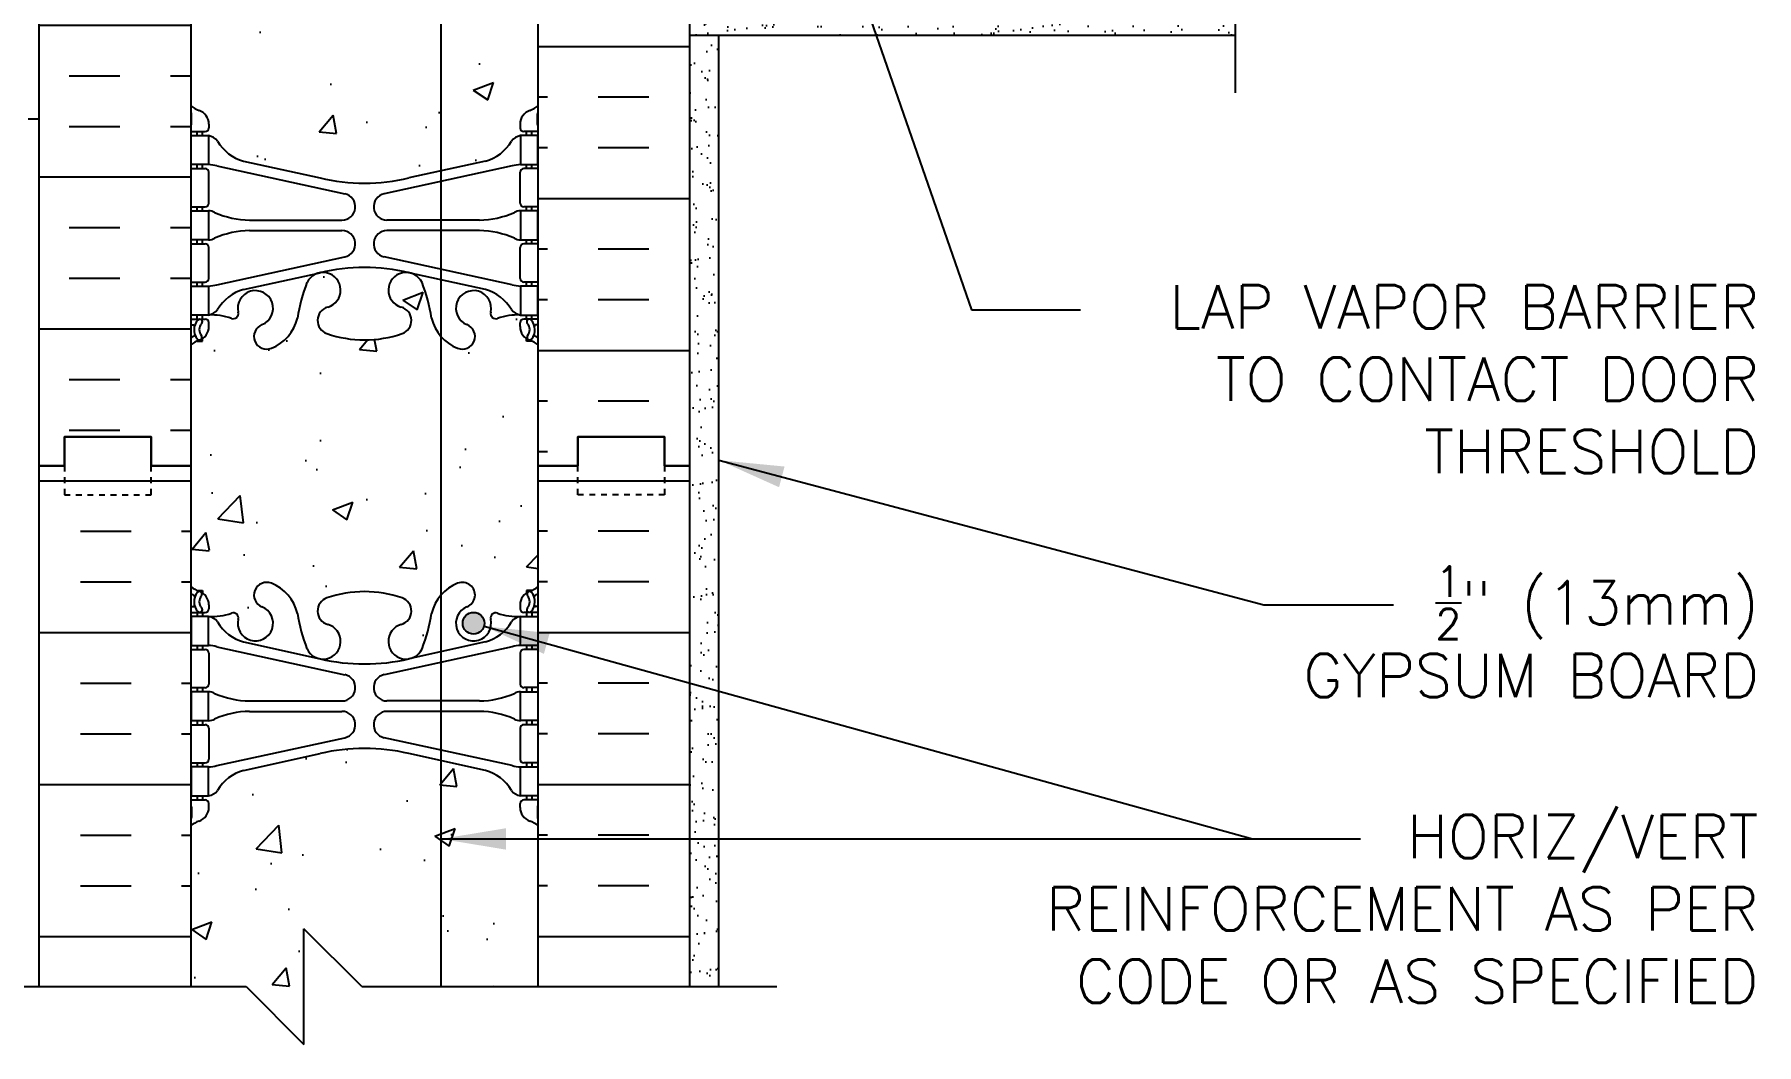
# Model space of a CAD drawing. Header units: inches. Extents: x 423 to 474.7, y 644.2 to 711.3.
# Drawn here: x 444.94 to 474.7, y 644.23 to 661.68 of the extents above; entities that cross this region are included whole.
import ezdxf

# ---------------------------------------------------------------- set-up
doc = ezdxf.new("R2010")
doc.units = ezdxf.units.IN
doc.header["$LTSCALE"] = 0.5
doc.header["$MEASUREMENT"] = 0
doc.linetypes.add('DASHED2', pattern=[0.375, 0.25, -0.125])
for name, color, linetype in [('HATCH', 12, 'Continuous'), ('line25', 2, 'Continuous'), ('LINE3', 3, 'Continuous'), ('LINE50', 5, 'Continuous'), ('LINE9', 9, 'Continuous'), ('TEXT', 4, 'Continuous'), ('Web_Edge', 9, 'Continuous')]:
    doc.layers.add(name, color=color, linetype=linetype)
doc.styles.add('DIM', font='romans.shx', dxfattribs={"width": 0.7})
doc.styles.add('ROMANS', font='romans.shx', dxfattribs={"height": 1.125})
doc.dimstyles.new('ext_12', dxfattribs={"dimscale": 12, "dimtxt": 0.09375, "dimasz": 0.09375, "dimexe": 0.09375, "dimexo": 0.0625, "dimgap": 0.0625, "dimtad": 1, "dimdec": 1, "dimzin": 3, "dimdsep": 46, "dimlunit": 4, "dimtxsty": 'DIM', "dimcen": 0.09, "dimdle": 0.09375, "dimclrt": 4, "dimadec": 0, "dimazin": 0, "dimtfac": 1, "dimtdec": 1, "dimtmove": 2, "dimatfit": 3, "dimfxl": 1, "dimfrac": 2, "dimtolj": 1, "dimtzin": 0, "dimarcsym": 0})

msp = doc.modelspace()

# ---------------------------------------------------------------- hatches: boundary and pattern name
at = {"layer": 'HATCH'}
h = msp.add_hatch(dxfattribs=at)
h.set_pattern_fill('AR-CONC', color=256, scale=0.5)
h.set_pattern_definition([(50, (0, 0), (3.586301, -0.313761), [0.375, -4.125]), (355, (0, 0), (-0.693757, 3.76096), [0.3, -3.3]), (100.45144, (0.299, -0.026), (2.892544, 3.4472), [0.318701, -3.50571]), (46.1842, (0, 1), (5.336207, -0.827596), [0.5625, -6.1875]), (96.63564, (0.4447, 0.931), (4.67331, 4.870593), [0.47805, -5.25857]), (351.1842, (0, 1), (4.67331, 4.870593), [0.45, -4.95]), (21, (0.5, 0.75), (2.984535, -2.013094), [0.375, -4.125]), (326, (0.5, 0.75), (1.216577, 3.62575), [0.3, -3.3]), (71.45144, (0.7487, 0.5822), (4.201112, 1.612656), [0.318701, -3.50571]), (37.5, (0, 0), (0.0607993, 1.6644693), [0, -3.26, 0, -3.35, 0, -3.3125]), (7.5, (0, 0), (1.3153477, 1.9720586), [0, -1.91, 0, -3.185, 0, -1.2625]), (327.5, (-1.115, 0), (2.6691122, -0.1127744), [0, -1.25, 0, -3.9, 0, -5.175]), (317.5, (-1.615, 0), (2.915931, 0.500525), [0, -1.625, 0, -2.59, 0, -3.675])])
h.paths.add_polyline_path([(452.735, 648.965), (451.413, 649.255, 0.057795), (450.645, 649.344, 0.057795), (449.877, 649.255), (448.555, 648.965, 0.196323), (448.106, 648.619, -0.188973), (447.95, 648.524), (447.845, 648.524), (447.845, 648.454), (447.893, 648.454, -0.414214), (447.955, 648.391), (447.955, 648.324, -0.317837), (447.788, 648.088, 0.082415), (447.645, 648.009), (447.645, 645.228), (448.598, 645.228), (449.598, 644.228), (449.598, 646.228), (450.598, 645.228), (453.645, 645.228), (453.645, 648.009, 0.082415), (453.502, 648.088, -0.317837), (453.335, 648.324), (453.335, 648.391, -0.414214), (453.398, 648.454), (453.445, 648.454), (453.445, 648.524), (453.34, 648.524, -0.188973), (453.184, 648.619, 0.196323)])
h.paths.add_polyline_path([(453.645, 654.228), (453.645, 656.317, 0.064398), (453.535, 656.383), (453.445, 656.383), (453.445, 656.424, -0.249069), (453.335, 656.631), (453.335, 656.699, -0.414214), (453.398, 656.761), (453.445, 656.761), (453.445, 656.831), (453.34, 656.831, 0.10046), (452.946, 656.774, -0.601435), (452.827, 656.879, 2.182095), (452.417, 656.666, -1), (452.253, 656.258, -0.24438), (451.805, 656.778, 0.053157), (451.639, 657.392, 1.553132), (451.281, 656.968, -0.735593), (451.294, 656.51, -0.082755), (450.645, 656.402, -0.082755), (449.996, 656.51, -0.735593), (450.009, 656.968, 1.553132), (449.651, 657.392, 0.053157), (449.485, 656.778, -0.24438), (449.037, 656.258, -1), (448.873, 656.666, 2.182095), (448.463, 656.879, -0.601435), (448.344, 656.774, 0.10046), (447.95, 656.831), (447.845, 656.831), (447.845, 656.761), (447.893, 656.761, -0.414214), (447.955, 656.699), (447.955, 656.631, -0.249069), (447.845, 656.424), (447.845, 656.383), (447.755, 656.383, 0.064398), (447.645, 656.317), (447.645, 652.139, 0.064398), (447.755, 652.073), (447.845, 652.073), (447.845, 652.031, -0.249069), (447.955, 651.824), (447.955, 651.756, -0.414214), (447.893, 651.694), (447.845, 651.694), (447.845, 651.624), (447.95, 651.624, 0.10046), (448.344, 651.681, -0.601435), (448.463, 651.576, 2.182095), (448.873, 651.789, -1), (449.037, 652.197, -0.24438), (449.485, 651.677, 0.053157), (449.651, 651.063, 1.553132), (450.009, 651.487, -0.735593), (449.996, 651.945, -0.082755), (450.645, 652.053, -0.082755), (451.294, 651.945, -0.735593), (451.281, 651.487, 1.553132), (451.639, 651.063, 0.053157), (451.805, 651.677, -0.24438), (452.253, 652.197, -1), (452.417, 651.789, 2.182095), (452.827, 651.576, -0.601435), (452.946, 651.681, 0.10046), (453.34, 651.624), (453.445, 651.624), (453.445, 651.694), (453.398, 651.694, -0.414214), (453.335, 651.756), (453.335, 651.824, -0.249069), (453.445, 652.031), (453.445, 652.073), (453.535, 652.073, 0.064398), (453.645, 652.139)])
h.paths.add_polyline_path([(453.645, 662.92), (452.801, 662.92), (452.801, 663.483), (452.614, 663.67), (452.364, 663.67), (452.176, 663.483), (452.176, 662.92), (451.551, 662.92), (451.551, 663.483), (451.364, 663.67), (451.114, 663.67), (450.926, 663.483), (450.926, 662.92), (450.53, 662.92), (450.176, 663.274), (450.176, 667.312, 0.022282), (449.877, 667.255), (448.555, 666.965, 0.196323), (448.106, 666.619, -0.188973), (447.95, 666.524), (447.845, 666.524), (447.845, 666.454), (447.893, 666.454, -0.414214), (447.955, 666.391), (447.955, 666.324, -0.317837), (447.788, 666.088, 0.082415), (447.645, 666.009), (447.645, 662.228), (447.645, 660.446, 0.082415), (447.788, 660.367, -0.317837), (447.955, 660.131), (447.955, 660.064, -0.414214), (447.893, 660.001), (447.845, 660.001), (447.845, 659.931), (447.95, 659.931, -0.188973), (448.106, 659.837, 0.196323), (448.555, 659.49), (449.877, 659.2, 0.057795), (450.645, 659.111, 0.057795), (451.413, 659.2), (452.735, 659.49, 0.196323), (453.184, 659.837, -0.188973), (453.34, 659.931), (453.445, 659.931), (453.445, 660.001), (453.398, 660.001, -0.414214), (453.335, 660.064), (453.335, 660.131, -0.317837), (453.502, 660.367, 0.082415), (453.645, 660.446)])
h.paths.add_polyline_path([(447.645, 672.228), (446.958, 672.228), (445.645, 672.228), (445.645, 670.156), (447.145, 662.228), (447.645, 662.228)])
h.paths.add_polyline_path([(452.685, 666.976), (451.413, 667.255, 0.017332), (451.185, 667.301), (451.185, 665.728), (451.435, 665.478), (452.435, 665.478), (452.685, 665.728)], flags=17)
h.paths.add_polyline_path([(453.645, 672.228), (447.645, 672.228), (447.645, 670.139, 0.064398), (447.755, 670.073), (447.845, 670.073), (447.845, 670.031, -0.249069), (447.955, 669.824), (447.955, 669.756, -0.414214), (447.893, 669.694), (447.845, 669.694), (447.845, 669.624), (447.95, 669.624, 0.10046), (448.344, 669.681, -0.601435), (448.463, 669.576, 2.182095), (448.873, 669.789, -1), (449.037, 670.197, -0.24438), (449.485, 669.677, 0.053157), (449.651, 669.063, 1.553132), (450.009, 669.487, -0.735593), (449.996, 669.945, -0.082755), (450.645, 670.053, -0.082755), (451.294, 669.945, -0.735593), (451.281, 669.487, 1.553132), (451.639, 669.063, 0.053157), (451.805, 669.677, -0.24438), (452.253, 670.197, -1), (452.417, 669.789, 2.182095), (452.827, 669.576, -0.601435), (452.946, 669.681, 0.10046), (453.34, 669.624), (453.445, 669.624), (453.445, 669.694), (453.398, 669.694, -0.414214), (453.335, 669.756), (453.335, 669.824, -0.249069), (453.445, 670.031), (453.445, 670.073), (453.535, 670.073, 0.064398), (453.645, 670.139)])
h.paths.add_polyline_path([(453.645, 695.04, 0.082415), (453.502, 695.119, -0.317837), (453.335, 695.354), (453.335, 695.422, -0.414214), (453.398, 695.484), (453.445, 695.484), (453.445, 695.554), (453.34, 695.554, -0.188973), (453.184, 695.649, 0.196323), (452.735, 695.996), (451.413, 696.286, 0.057795), (450.645, 696.375, 0.057795), (449.877, 696.286), (448.555, 695.996, 0.196323), (448.106, 695.649, -0.188973), (447.95, 695.554), (447.845, 695.554), (447.845, 695.484), (447.893, 695.484, -0.414214), (447.955, 695.422), (447.955, 695.354, -0.317837), (447.788, 695.119, 0.082415), (447.645, 695.04), (447.645, 692.258), (453.645, 692.258)])
h.paths.add_polyline_path([(453.645, 701.258), (453.645, 703.347, 0.064398), (453.535, 703.413), (453.445, 703.413), (453.445, 703.455, -0.249069), (453.335, 703.662), (453.335, 703.73, -0.414214), (453.398, 703.792), (453.445, 703.792), (453.445, 703.862), (453.34, 703.862, 0.10046), (452.946, 703.805, -0.601435), (452.827, 703.91, 2.182095), (452.417, 703.697, -1), (452.253, 703.288, -0.24438), (451.805, 703.809, 0.053157), (451.639, 704.423, 1.553132), (451.281, 703.999, -0.735593), (451.294, 703.541, -0.082755), (450.645, 703.433, -0.082755), (449.996, 703.541, -0.735593), (450.009, 703.999, 1.553132), (449.651, 704.423, 0.053157), (449.485, 703.809, -0.24438), (449.037, 703.288, -1), (448.873, 703.697, 2.182095), (448.463, 703.91, -0.601435), (448.344, 703.805, 0.10046), (447.95, 703.862), (447.845, 703.862), (447.845, 703.792), (447.893, 703.792, -0.414214), (447.955, 703.73), (447.955, 703.662, -0.249069), (447.845, 703.455), (447.845, 703.413), (447.755, 703.413, 0.064398), (447.645, 703.347), (447.645, 701.258), (447.645, 699.169, 0.064398), (447.755, 699.103), (447.845, 699.103), (447.845, 699.062, -0.249069), (447.955, 698.854), (447.955, 698.787, -0.414214), (447.893, 698.724), (447.845, 698.724), (447.845, 698.654), (447.95, 698.654, 0.10046), (448.344, 698.712, -0.601435), (448.463, 698.607, 2.182095), (448.873, 698.82, -1), (449.037, 699.228, -0.24438), (449.485, 698.707, 0.053157), (449.651, 698.093, 1.553132), (450.009, 698.518, -0.735593), (449.996, 698.976, -0.082755), (450.645, 699.084, -0.082755), (451.294, 698.976, -0.735593), (451.281, 698.518, 1.553132), (451.639, 698.093, 0.053157), (451.805, 698.707, -0.24438), (452.253, 699.228, -1), (452.417, 698.82, 2.182095), (452.827, 698.607, -0.601435), (452.946, 698.712, 0.10046), (453.34, 698.654), (453.445, 698.654), (453.445, 698.724), (453.398, 698.724, -0.414214), (453.335, 698.787), (453.335, 698.854, -0.249069), (453.445, 699.062), (453.445, 699.103), (453.535, 699.103, 0.064398), (453.645, 699.169)])
h.paths.add_polyline_path([(453.645, 710.258), (451.801, 710.258), (450.801, 711.258), (450.801, 709.258), (449.801, 710.258), (447.645, 710.258), (447.645, 707.477, 0.082415), (447.788, 707.398, -0.317837), (447.955, 707.162), (447.955, 707.095, -0.414214), (447.893, 707.032), (447.845, 707.032), (447.845, 706.962), (447.95, 706.962, -0.188973), (448.106, 706.867, 0.196323), (448.555, 706.521), (449.877, 706.23, 0.057795), (450.645, 706.141, 0.057795), (451.413, 706.23), (452.735, 706.521, 0.196323), (453.184, 706.867, -0.188973), (453.34, 706.962), (453.445, 706.962), (453.445, 707.032), (453.398, 707.032, -0.414214), (453.335, 707.095), (453.335, 707.162, -0.317837), (453.502, 707.398, 0.082415), (453.645, 707.477)])
h = msp.add_hatch(dxfattribs=at)
h.set_pattern_fill('INSUL', color=256, scale=7, style=0)
h.set_pattern_definition([(180, (3379.8066, 257.218), (0, 2.625), []), (180, (3379.8066, 258.093), (0, 2.625), [0.875, -0.875]), (180, (3379.8066, 258.968), (0, 2.625), [0.875, -0.875])])
h.paths.add_polyline_path([(456.27, 654.228), (455.833, 654.228), (455.833, 654.728), (454.333, 654.728), (454.333, 654.228), (453.645, 654.228), (453.645, 672.228), (454.333, 672.228), (454.333, 672.728), (455.833, 672.728), (455.833, 672.228), (456.27, 672.228)])
h = msp.add_hatch(dxfattribs=at)
h.set_pattern_fill('INSUL', color=256, scale=7, style=0)
h.set_pattern_definition([(0, (-2482.212, 202.4649), (0, 2.625), []), (0, (-2482.212, 203.3399), (0, 2.625), [0.875, -0.875]), (0, (-2482.212, 204.2149), (0, 2.625), [0.875, -0.875])])
edge = h.paths.add_edge_path()
edge.add_line((447.645, 662.228), (447.145, 662.228))
edge.add_line((447.145, 662.228), (445.395, 671.478))
edge.add_line((445.395, 671.478), (445.395, 672.228))
edge.add_line((445.395, 672.228), (445.02, 672.228))
edge.add_line((445.02, 672.228), (445.02, 654.228))
edge.add_line((445.02, 654.228), (445.458, 654.228))
edge.add_line((445.458, 654.228), (445.458, 654.728))
edge.add_line((445.458, 654.728), (446.958, 654.728))
edge.add_line((446.958, 654.728), (446.958, 654.228))
edge.add_line((446.958, 654.228), (447.395, 654.228))
edge.add_line((447.645, 662.228), (447.645, 654.228))
h = msp.add_hatch(dxfattribs=at)
h.set_pattern_fill('AR-SAND', color=256, scale=0.25, style=0)
h.set_pattern_definition([(37.5, (456.4307, 655.85575), (-0.015748, 0.481706), [0, -0.38, 0, -0.425, 0, -0.40625]), (7.5, (456.4307, 655.85575), (0.442444, 0.705537), [0, -0.205, 0, -0.3425, 0, -0.13125]), (327.5, (456.1232, 655.85575), (0.778535, 0.001415), [0, -0.125, 0, -0.45, 0, -0.5875]), (317.5, (456.1232, 655.85575), (0.751532, 0.21942), [0, -0.0625, 0, -0.295, 0, -0.3375])])
h.paths.add_polyline_path([(456.77, 661.67), (456.27, 661.67), (456.27, 654.228), (456.27, 645.228), (456.77, 645.228)])
h.paths.add_polyline_path([(465.683, 661.67), (465.683, 662.17), (456.261, 662.17), (456.261, 661.67)])
h = msp.add_hatch(dxfattribs=at)
h.set_pattern_fill('INSUL', color=256, scale=7, style=0)
h.set_pattern_definition([(0, (-2478.5165, 239.218), (0, 2.625), []), (0, (-2478.5165, 240.093), (0, 2.625), [0.875, -0.875]), (0, (-2478.5165, 240.968), (0, 2.625), [0.875, -0.875])])
h.paths.add_polyline_path([(445.02, 645.228), (447.645, 645.228), (447.645, 654.228), (446.958, 654.228), (446.958, 654.728), (445.458, 654.728), (445.458, 654.228), (445.02, 654.228)])
h = msp.add_hatch(dxfattribs=at)
h.set_pattern_fill('INSUL', color=256, scale=7, style=0)
h.set_pattern_definition([(180, (3379.8066, 239.218), (0, 2.625), []), (180, (3379.8066, 240.093), (0, 2.625), [0.875, -0.875]), (180, (3379.8066, 240.968), (0, 2.625), [0.875, -0.875])])
h.paths.add_polyline_path([(453.645, 645.228), (456.27, 645.228), (456.27, 654.228), (455.833, 654.228), (455.833, 654.728), (454.333, 654.728), (454.333, 654.228), (453.645, 654.228)])
at = {"layer": 'LINE3'}
msp.add_hatch(color=256, dxfattribs=at).paths.add_polyline_path([(452.718, 651.506, 1), (452.343, 651.506, 1)])
msp.add_hatch(color=256, dxfattribs=at).paths.add_polyline_path([(452.718, 651.506, 1), (452.343, 651.506, 1)])

# ---------------------------------------------------------------- linework, layer by layer
at = {"layer": 'line25'}
for p, q in [((453.645, 654.228), (453.645, 662.92)), ((447.645, 662.228), (447.645, 645.228)), ((453.645, 645.228), (453.645, 654.228))]:
    msp.add_line(p, q, dxfattribs=at)
at = {"layer": 'LINE3'}
msp.add_line((451.966, 662.92), (451.966, 645.228), dxfattribs=at)
msp.add_circle((452.53, 651.506), 0.188, dxfattribs=at)
msp.add_circle((452.53, 651.506), 0.188, dxfattribs=at)
at = {"layer": 'LINE50'}
for p, q in [((445.02, 654.228), (445.02, 672.228)), ((456.27, 654.228), (456.27, 662.92)), ((445.02, 645.228), (445.02, 654.228)), ((456.27, 645.228), (456.27, 654.228))]:
    msp.add_line(p, q, dxfattribs=at)
for points in [[(445.02, 654.228), (445.458, 654.228), (445.458, 654.728), (446.958, 654.728), (446.958, 654.228), (447.645, 654.228)], [(447.645, 654.228), (446.958, 654.228), (446.958, 654.728), (445.458, 654.728), (445.458, 654.228), (445.02, 654.228)], [(447.645, 654.228), (446.958, 654.228), (446.958, 654.728), (445.458, 654.728), (445.458, 654.228), (445.02, 654.228)], [(456.27, 654.228), (455.833, 654.228), (455.833, 654.728), (454.333, 654.728), (454.333, 654.228), (453.645, 654.228)], [(453.645, 654.228), (454.333, 654.228), (454.333, 654.728), (455.833, 654.728), (455.833, 654.228), (456.27, 654.228)]]:
    msp.add_lwpolyline(points, dxfattribs=at)
at = {"layer": 'LINE9'}
for p, q in [((465.692, 662.659), (465.692, 660.67)), ((456.261, 661.67), (465.683, 661.67)), ((456.77, 645.228), (456.77, 661.67)), ((444.833, 660.224), (445.02, 660.224)), ((449.598, 644.228), (449.598, 646.228)), ((450.598, 645.228), (449.598, 646.228)), ((441.926, 645.228), (448.598, 645.228)), ((448.598, 645.228), (449.598, 644.228)), ((450.598, 645.228), (457.77, 645.228))]:
    msp.add_line(p, q, dxfattribs=at)
at = {"layer": 'LINE9', "linetype": 'DASHED2', "ltscale": 0.15}
for points in [[(445.458, 654.228), (445.458, 654.228), (445.458, 653.728), (446.958, 653.728), (446.958, 654.228), (446.958, 654.228)], [(445.458, 654.228), (445.458, 654.228), (445.458, 653.728), (446.958, 653.728), (446.958, 654.228), (446.958, 654.228)], [(455.833, 654.228), (455.833, 654.228), (455.833, 653.728), (454.333, 653.728), (454.333, 654.228), (454.333, 654.228)], [(455.833, 654.228), (455.833, 654.228), (455.833, 653.728), (454.333, 653.728), (454.333, 654.228), (454.333, 654.228)]]:
    msp.add_lwpolyline(points, dxfattribs=at)
at = {"layer": 'Web_Edge'}
for p, q in [((447.655, 660.121), (447.655, 660.307)), ((453.635, 660.121), (453.635, 660.307)), ((447.645, 660.001), (447.893, 660.001)), ((447.755, 659.931), (447.755, 660.001)), ((447.845, 659.931), (447.845, 660.001)), ((447.955, 660.131), (447.955, 660.064)), ((453.335, 660.131), (453.335, 660.064)), ((453.645, 660.001), (453.398, 660.001)), ((453.445, 659.931), (453.445, 660.001)), ((453.535, 659.931), (453.535, 660.001)), ((447.645, 659.361), (447.893, 659.361)), ((447.755, 659.361), (447.755, 659.431)), ((447.845, 659.361), (447.845, 659.431)), ((447.955, 658.764), (447.955, 659.299)), ((448.094, 659.408), (450.305, 658.926)), ((448.555, 659.49), (449.877, 659.2)), ((453.196, 659.408), (450.985, 658.926)), ((452.735, 659.49), (451.413, 659.2)), ((453.335, 658.764), (453.335, 659.299)), ((453.645, 659.361), (453.398, 659.361)), ((453.445, 659.361), (453.445, 659.431)), ((453.535, 659.361), (453.535, 659.431)), ((447.645, 658.701), (447.893, 658.701)), ((447.755, 658.631), (447.755, 658.701)), ((447.845, 658.631), (447.845, 658.701)), ((453.645, 658.701), (453.398, 658.701)), ((453.445, 658.631), (453.445, 658.701)), ((453.535, 658.631), (453.535, 658.701)), ((448.66, 658.471), (450.256, 658.471)), ((452.63, 658.471), (451.034, 658.471)), ((447.755, 658.061), (447.755, 658.131)), ((447.845, 658.061), (447.845, 658.131)), ((448.66, 658.291), (450.256, 658.291)), ((452.63, 658.291), (451.034, 658.291)), ((453.445, 658.061), (453.445, 658.131)), ((453.535, 658.061), (453.535, 658.131)), ((447.645, 658.061), (447.893, 658.061)), ((447.955, 657.464), (447.955, 657.999)), ((448.094, 657.355), (450.305, 657.837)), ((453.196, 657.355), (450.985, 657.837)), ((453.335, 657.464), (453.335, 657.999)), ((453.645, 658.061), (453.398, 658.061)), ((448.555, 657.272), (449.877, 657.563)), ((452.735, 657.272), (451.413, 657.563)), ((447.645, 657.401), (447.893, 657.401)), ((447.755, 657.331), (447.755, 657.401)), ((447.845, 657.331), (447.845, 657.401)), ((453.645, 657.401), (453.398, 657.401)), ((453.445, 657.331), (453.445, 657.401)), ((453.535, 657.331), (453.535, 657.401)), ((447.645, 656.761), (447.893, 656.761)), ((447.645, 656.661), (447.687, 656.661)), ((447.755, 656.761), (447.755, 656.831)), ((447.845, 656.761), (447.845, 656.831)), ((447.955, 656.631), (447.955, 656.699)), ((453.335, 656.631), (453.335, 656.699)), ((453.645, 656.761), (453.398, 656.761)), ((453.445, 656.761), (453.445, 656.831)), ((453.535, 656.761), (453.535, 656.831)), ((453.645, 656.661), (453.603, 656.661)), ((447.755, 656.383), (447.845, 656.383)), ((447.845, 656.383), (447.845, 656.424)), ((453.445, 656.383), (453.445, 656.424)), ((453.535, 656.383), (453.445, 656.383)), ((447.755, 652.073), (447.845, 652.073)), ((447.845, 652.073), (447.845, 652.031)), ((447.955, 651.824), (447.955, 651.756)), ((453.335, 651.824), (453.335, 651.756)), ((453.535, 652.073), (453.445, 652.073)), ((453.445, 652.073), (453.445, 652.031)), ((447.645, 651.794), (447.687, 651.794)), ((447.645, 651.694), (447.893, 651.694)), ((447.755, 651.694), (447.755, 651.624)), ((447.845, 651.694), (447.845, 651.624)), ((453.645, 651.694), (453.398, 651.694)), ((453.445, 651.694), (453.445, 651.624)), ((453.535, 651.694), (453.535, 651.624)), ((453.645, 651.794), (453.603, 651.794)), ((447.645, 651.054), (447.893, 651.054)), ((447.755, 651.124), (447.755, 651.054)), ((447.845, 651.124), (447.845, 651.054)), ((447.955, 650.991), (447.955, 650.456)), ((448.094, 651.1), (450.305, 650.618)), ((448.555, 651.183), (449.877, 650.892)), ((453.196, 651.1), (450.985, 650.618)), ((452.735, 651.183), (451.413, 650.892)), ((453.335, 650.991), (453.335, 650.456)), ((453.645, 651.054), (453.398, 651.054)), ((453.445, 651.124), (453.445, 651.054)), ((453.535, 651.124), (453.535, 651.054)), ((447.645, 650.394), (447.893, 650.394)), ((447.755, 650.394), (447.755, 650.324)), ((447.845, 650.394), (447.845, 650.324)), ((453.645, 650.394), (453.398, 650.394)), ((453.445, 650.394), (453.445, 650.324)), ((453.535, 650.394), (453.535, 650.324)), ((448.66, 650.164), (450.256, 650.164)), ((452.63, 650.164), (451.034, 650.164)), ((447.645, 649.754), (447.893, 649.754)), ((447.755, 649.824), (447.755, 649.754)), ((447.845, 649.824), (447.845, 649.754)), ((448.66, 649.984), (450.256, 649.984)), ((452.63, 649.984), (451.034, 649.984)), ((453.645, 649.754), (453.398, 649.754)), ((453.445, 649.824), (453.445, 649.754)), ((453.535, 649.824), (453.535, 649.754)), ((447.955, 649.691), (447.955, 649.156)), ((448.094, 649.048), (450.305, 649.529)), ((453.196, 649.048), (450.985, 649.529)), ((453.335, 649.691), (453.335, 649.156)), ((448.555, 648.965), (449.877, 649.255)), ((452.735, 648.965), (451.413, 649.255)), ((447.645, 649.094), (447.893, 649.094)), ((447.755, 649.094), (447.755, 649.024)), ((447.845, 649.094), (447.845, 649.024)), ((453.645, 649.094), (453.398, 649.094)), ((453.445, 649.094), (453.445, 649.024)), ((453.535, 649.094), (453.535, 649.024)), ((447.645, 648.454), (447.893, 648.454)), ((447.655, 648.334), (447.655, 648.148)), ((447.755, 648.524), (447.755, 648.454)), ((447.845, 648.524), (447.845, 648.454)), ((447.955, 648.324), (447.955, 648.391)), ((453.335, 648.324), (453.335, 648.391)), ((453.645, 648.454), (453.398, 648.454)), ((453.445, 648.524), (453.445, 648.454)), ((453.535, 648.524), (453.535, 648.454)), ((453.635, 648.334), (453.635, 648.148))]:
    msp.add_line(p, q, dxfattribs=at)
for points in [[(447.65, 659.931), (447.95, 659.931), (447.95, 659.431), (447.65, 659.431)], [(453.64, 659.931), (453.34, 659.931), (453.34, 659.431), (453.64, 659.431)], [(447.65, 658.631), (447.95, 658.631), (447.95, 658.131), (447.65, 658.131)], [(453.64, 658.631), (453.34, 658.631), (453.34, 658.131), (453.64, 658.131)], [(447.65, 657.331), (447.95, 657.331), (447.95, 656.831), (447.65, 656.831)], [(453.64, 657.331), (453.34, 657.331), (453.34, 656.831), (453.64, 656.831)], [(447.65, 651.124), (447.95, 651.124), (447.95, 651.624), (447.65, 651.624)], [(453.64, 651.124), (453.34, 651.124), (453.34, 651.624), (453.64, 651.624)], [(447.65, 649.824), (447.95, 649.824), (447.95, 650.324), (447.65, 650.324)], [(453.64, 649.824), (453.34, 649.824), (453.34, 650.324), (453.64, 650.324)], [(447.65, 648.524), (447.95, 648.524), (447.95, 649.024), (447.65, 649.024)], [(453.64, 648.524), (453.34, 648.524), (453.34, 649.024), (453.64, 649.024)]]:
    msp.add_lwpolyline(points, close=True, dxfattribs=at)
for centre, radius, start, end in [((447.955, 660.838), 0.5, 231.6833, 250.5288), ((447.955, 660.838), 0.6, 238.8907, 238.927), ((447.635, 660.307), 0.02, 360, 58.927), ((447.705, 660.131), 0.25, 0, 70.5288), ((453.585, 660.131), 0.25, 109.4712, 180), ((453.335, 660.838), 0.5, 289.4712, 308.3167), ((453.655, 660.307), 0.02, 121.073, 180), ((453.335, 660.838), 0.6, 301.073, 301.1093), ((447.635, 660.121), 0.02, 299.988, 360), ((447.893, 660.064), 0.0625, 270, 0), ((447.907, 659.685), 0.25, 37.2777, 80.0823), ((453.383, 659.685), 0.25, 99.9177, 142.7223), ((453.398, 660.064), 0.0625, 180, 270), ((453.655, 660.121), 0.02, 180, 240.012), ((448.754, 660.213), 0.75, 210.155, 254.5838), ((452.536, 660.213), 0.75, 285.4162, 329.845), ((447.893, 659.299), 0.0625, 0, 90), ((447.859, 658.435), 1, 76.4291, 84.7991), ((453.431, 658.435), 1, 95.2009, 103.5709), ((453.398, 659.299), 0.0625, 90, 180), ((450.645, 662.467), 3.356, 256.7692, 270), ((450.645, 662.467), 3.356, 270, 283.2308), ((447.893, 658.764), 0.0625, 270, 0), ((450.256, 658.701), 0.23, 270, 77.6055), ((451.034, 658.701), 0.23, 102.3945, 270), ((453.398, 658.764), 0.0625, 180, 270), ((447.946, 658.413), 0.219, 60.4937, 88.92), ((447.946, 658.413), 0.219, 60.4937, 88.92), ((448.69, 660.071), 1.6, 246.5673, 268.9203), ((448.69, 660.071), 1.6, 246.5673, 268.9203), ((452.6, 660.071), 1.6, 271.0797, 293.4327), ((452.6, 660.071), 1.6, 271.0797, 293.4327), ((453.344, 658.413), 0.219, 91.08, 119.5063), ((453.344, 658.413), 0.219, 91.08, 119.5063), ((447.946, 658.35), 0.219, 271.08, 299.5063), ((448.69, 656.692), 1.6, 91.0797, 113.4327), ((450.256, 658.061), 0.23, 282.3945, 90), ((451.034, 658.061), 0.23, 90, 257.6055), ((452.6, 656.692), 1.6, 66.5673, 88.9203), ((453.344, 658.35), 0.219, 240.4937, 268.92), ((447.893, 657.999), 0.0625, 0, 90), ((453.398, 657.999), 0.0625, 90, 180), ((449.927, 657.262), 0.305, 285.7253, 154.6218), ((450.645, 654.296), 3.356, 90, 103.2308), ((450.645, 654.296), 3.356, 76.7692, 90), ((451.364, 657.262), 0.305, 25.3782, 254.2747), ((447.893, 657.464), 0.0625, 270, 0), ((447.859, 658.327), 1, 275.2009, 283.5709), ((448.754, 656.549), 0.75, 105.4162, 149.845), ((448.76, 656.949), 0.305, 291.8037, 193.3205), ((452.448, 656.308), 3, 158.8016, 170.9727), ((448.842, 656.308), 3, 9.0273, 21.1984), ((452.53, 656.949), 0.305, 346.6795, 248.1963), ((452.536, 656.549), 0.75, 30.155, 74.5838), ((453.431, 658.327), 1, 256.4291, 264.7991), ((453.398, 657.464), 0.0625, 180, 270), ((447.907, 657.078), 0.25, 279.9177, 322.7223), ((450.074, 656.737), 0.24, 105.7253, 251.077), ((451.216, 656.737), 0.24, 288.923, 74.2747), ((453.383, 657.078), 0.25, 217.2777, 260.0823), ((447.687, 656.641), 0.02, 345.8459, 90), ((447.949, 656.577), 0.25, 137.5391, 219.8855), ((447.798, 656.715), 0.045, 317.5391, 137.5391), ((447.705, 656.631), 0.25, 289.4712, 360), ((447.949, 656.577), 0.16, 137.5391, 219.9999), ((447.893, 656.699), 0.0625, 360, 90), ((448.006, 655.833), 1, 70.0933, 93.2121), ((448.376, 656.858), 0.09, 251.1349, 13.3205), ((448.955, 656.462), 0.22, 111.8037, 291.8037), ((448.76, 656.949), 0.745, 291.8037, 346.7348), ((452.53, 656.949), 0.745, 193.2652, 248.1963), ((452.335, 656.462), 0.22, 248.1963, 68.1963), ((452.914, 656.858), 0.09, 166.6795, 288.8651), ((453.284, 655.833), 1, 86.7879, 109.9067), ((453.398, 656.699), 0.0625, 90, 180), ((453.585, 656.631), 0.25, 180, 250.5288), ((453.493, 656.715), 0.045, 42.4609, 222.4609), ((453.341, 656.577), 0.16, 320.0001, 42.4609), ((453.341, 656.577), 0.25, 320.1145, 42.4609), ((453.603, 656.641), 0.02, 90, 194.1541), ((447.955, 655.924), 0.6, 114.9252, 121.1093), ((447.955, 655.924), 0.5, 109.4712, 128.3167), ((447.694, 656.486), 0.02, 294.9252, 19.2084), ((447.791, 656.446), 0.045, 218.552, 40.8121), ((450.645, 658.402), 2, 251.077, 270), ((450.645, 658.402), 2, 270, 288.923), ((453.499, 656.446), 0.045, 139.1879, 321.448), ((453.335, 655.924), 0.5, 51.6833, 70.5288), ((453.596, 656.486), 0.02, 160.7916, 245.0748), ((453.335, 655.924), 0.6, 58.8907, 65.0748), ((447.955, 652.531), 0.5, 231.6833, 250.5288), ((448.955, 651.993), 0.22, 68.1963, 248.1963), ((448.76, 651.506), 0.745, 13.2652, 68.1963), ((452.53, 651.506), 0.745, 111.8037, 166.7348), ((452.335, 651.993), 0.22, 291.8037, 111.8037), ((453.335, 652.531), 0.5, 289.4712, 308.3167), ((447.955, 652.531), 0.6, 238.8907, 245.0748), ((447.949, 651.878), 0.25, 140.1145, 222.4609), ((447.694, 651.969), 0.02, 340.7916, 65.0748), ((447.791, 652.009), 0.045, 319.1879, 141.448), ((447.705, 651.824), 0.25, 0, 70.5288), ((447.949, 651.878), 0.16, 140.0001, 222.4609), ((450.074, 651.718), 0.24, 108.923, 254.2747), ((450.645, 650.053), 2, 90, 108.923), ((450.645, 650.053), 2, 71.077, 90), ((451.216, 651.718), 0.24, 285.7253, 71.077), ((453.585, 651.824), 0.25, 109.4712, 180), ((453.499, 652.009), 0.045, 38.552, 220.8121), ((453.341, 651.878), 0.16, 317.5391, 39.9999), ((453.341, 651.878), 0.25, 317.5391, 39.8855), ((453.596, 651.969), 0.02, 114.9252, 199.2084), ((453.335, 652.531), 0.6, 294.9252, 301.1093), ((447.687, 651.814), 0.02, 270, 14.1541), ((447.798, 651.74), 0.045, 222.4609, 42.4609), ((447.893, 651.756), 0.0625, 270, 0), ((448.006, 652.622), 1, 266.7879, 289.9067), ((447.907, 651.377), 0.25, 37.2777, 80.0823), ((448.754, 651.906), 0.75, 210.155, 254.5838), ((448.376, 651.597), 0.09, 346.6795, 108.8651), ((448.76, 651.506), 0.305, 166.6795, 68.1963), ((452.448, 652.147), 3, 189.0273, 201.1984), ((448.842, 652.147), 3, 338.8016, 350.9727), ((452.53, 651.506), 0.305, 111.8037, 13.3205), ((452.536, 651.906), 0.75, 285.4162, 329.845), ((452.914, 651.597), 0.09, 71.1349, 193.3205), ((453.284, 652.622), 1, 250.0933, 273.2121), ((453.383, 651.377), 0.25, 99.9177, 142.7223), ((453.398, 651.756), 0.0625, 180, 270), ((453.493, 651.74), 0.045, 137.5391, 317.5391), ((453.603, 651.814), 0.02, 165.8459, 270), ((449.927, 651.193), 0.305, 205.3782, 74.2747), ((451.364, 651.193), 0.305, 105.7253, 334.6218), ((447.893, 650.991), 0.0625, 0, 90), ((447.859, 650.128), 1, 76.4291, 84.7991), ((453.431, 650.128), 1, 95.2009, 103.5709), ((453.398, 650.991), 0.0625, 90, 180), ((450.645, 654.159), 3.356, 256.7692, 270), ((450.645, 654.159), 3.356, 270, 283.2308), ((447.893, 650.456), 0.0625, 270, 0), ((450.256, 650.394), 0.23, 270, 77.6055), ((451.034, 650.394), 0.23, 102.3945, 270), ((453.398, 650.456), 0.0625, 180, 270), ((447.946, 650.105), 0.219, 60.4937, 88.92), ((448.69, 651.763), 1.6, 246.5673, 268.9203), ((452.6, 651.763), 1.6, 271.0797, 293.4327), ((453.344, 650.105), 0.219, 91.08, 119.5063), ((447.893, 649.691), 0.0625, 0, 90), ((447.946, 650.042), 0.219, 271.08, 299.5063), ((447.946, 650.042), 0.219, 271.08, 299.5063), ((448.69, 648.384), 1.6, 91.0797, 113.4327), ((448.69, 648.384), 1.6, 91.0797, 113.4327), ((450.256, 649.754), 0.23, 282.3945, 90), ((451.034, 649.754), 0.23, 90, 257.6055), ((452.6, 648.384), 1.6, 66.5673, 88.9203), ((452.6, 648.384), 1.6, 66.5673, 88.9203), ((453.344, 650.042), 0.219, 240.4937, 268.92), ((453.344, 650.042), 0.219, 240.4937, 268.92), ((453.398, 649.691), 0.0625, 90, 180), ((447.893, 649.156), 0.0625, 270, 0), ((450.645, 645.988), 3.356, 90, 103.2308), ((450.645, 645.988), 3.356, 76.7692, 90), ((453.398, 649.156), 0.0625, 180, 270), ((447.859, 650.02), 1, 275.2009, 283.5709), ((448.754, 648.242), 0.75, 105.4162, 149.845), ((452.536, 648.242), 0.75, 30.155, 74.5838), ((453.431, 650.02), 1, 256.4291, 264.7991), ((447.907, 648.77), 0.25, 279.9177, 322.7223), ((453.383, 648.77), 0.25, 217.2777, 260.0823), ((447.635, 648.334), 0.02, 0, 60.012), ((447.705, 648.324), 0.25, 289.4712, 360), ((447.893, 648.391), 0.0625, 360, 90), ((453.398, 648.391), 0.0625, 90, 180), ((453.585, 648.324), 0.25, 180, 250.5288), ((453.655, 648.334), 0.02, 119.988, 180), ((447.635, 648.148), 0.02, 301.073, 0), ((447.955, 647.617), 0.6, 121.073, 121.1093), ((447.955, 647.617), 0.5, 109.4712, 128.3167), ((453.335, 647.617), 0.5, 51.6833, 70.5288), ((453.655, 648.148), 0.02, 180, 238.927), ((453.335, 647.617), 0.6, 58.8907, 58.927)]:
    msp.add_arc(centre, radius, start, end, dxfattribs=at)

# ---------------------------------------------------------------- texts
at = {"layer": 'TEXT', "char_height": 0.75, "style": 'ROMANS'}
for s, insert, width, attachment_point in [('\\A1;{\\H1x;LAP VAPOR BARRIER TO CONTACT DOOR THRESHOLD }', (474.747, 655.723), 11.47142, 6), ('\\A1;{\\H0.7x;\\S1/2;}" (13mm) GYPSUM BOARD', (474.747, 651.36), 9.12398, 6), ('HORIZ/VERT REINFORCEMENT AS PER CODE OR AS SPECIFIED', (474.737, 648.198), 14.41487, 3)]:
    msp.add_mtext(s, dxfattribs=dict(at, insert=insert, width=width, attachment_point=attachment_point))

# ---------------------------------------------------------------- leaders
at = {"layer": 'TEXT'}
for points, override in [([(456.406, 670.55), (461.136, 656.919), (463.018, 656.919)], {"dimtad": 0}), ([(446.405, 663.456), (438.066, 659.425), (435.68, 659.425)], {"dimgap": 0.0625, "dimtad": 0}), ([(456.77, 654.324), (466.19, 651.824), (468.427, 651.824)], {"dimtad": 0}), ([(452.711, 651.456), (465.991, 647.78), (467.861, 647.78)], {"dimtad": 0}), ([(451.966, 647.78), (465.991, 647.78), (467.861, 647.78)], {"dimtad": 0})]:
    msp.add_leader(points, dimstyle='ext_12', override=override, dxfattribs=at)

doc.saveas('drawing.dxf')
